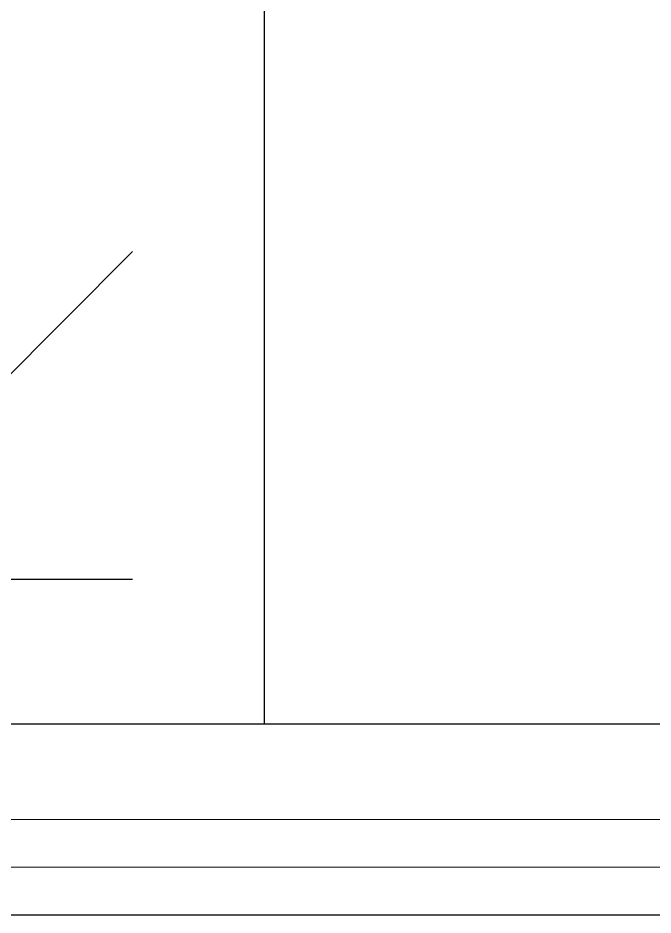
# Model space of a CAD drawing. Extents: x -178977 to 231842, y -29287 to 19916.
# Drawn here: x 20886.4 to 21219.2, y -910 to -440.1 of the extents above; entities that cross this region are included whole.
import ezdxf
from ezdxf.enums import TextEntityAlignment as Align

# ---------------------------------------------------------------- set-up
doc = ezdxf.new("R2010")
doc.units = 0
doc.header["$LTSCALE"] = 0.25
doc.linetypes.add('DASHDOT', pattern=[25.4, 12.7, -6.35, 0, -6.35])
for name, color, linetype, lineweight in [('01-First Floor-FUR$0$Aluminum', 251, 'Continuous', 5), ('01-First Floor-FUR$0$Walls', 251, 'Continuous', 5), ('E-LITE-CLNG-CNDT', 6, 'DASHDOT', 35), ('E-LITE-EXIT-NUMB', 6, 'Continuous', 25), ('E-POWR-WALL @ 100', 4, 'Continuous', 35)]:
    doc.layers.add(name, color=color, linetype=linetype, lineweight=lineweight)
doc.layers.add('01-First Floor-FUR$0$FALSE CEILING', color=251, linetype='Continuous')
doc.styles.add('DC_SIMPLEX', font='SIMPLEX.shx', dxfattribs={"width": 0.7})

# ---------------------------------------------------------------- blocks, each defined once
blk = doc.blocks.new('01-First Floor-FUR$0$A$C37be4daf')
at = {"layer": '01-First Floor-FUR$0$Aluminum'}
for p, q in [((1416.01, 598.24), (216.01, 598.24)), ((291.01, 573.24), (1341.01, 573.24)), ((1391.01, 548.24), (241.01, 548.24)), ((1416.01, 498.24), (216.01, 498.24))]:
    blk.add_line(p, q, dxfattribs=at)
blk = doc.blocks.new('01-First Floor-FUR')
at = {"layer": '01-First Floor-FUR$0$FALSE CEILING', "linetype": 'Continuous'}
blk.add_line((21015.56, -810), (21015.56, 1347.62), dxfattribs=at)
at = {"layer": '01-First Floor-FUR$0$FALSE CEILING'}
blk.add_lwpolyline([(19215.56, 1347.62), (23215.56, 1347.62), (23215.56, -810), (19215.56, -810)], close=True, dxfattribs=at)
blk.add_lwpolyline([(48976, -910), (8296.44, -910), (8296.44, -2710), (48976, -2710), (48976, -910)], dxfattribs=at)
at = {"layer": '01-First Floor-FUR$0$Walls'}
for p, q in [((23215.56, -810), (19215.56, -810)), ((23315.56, -910), (16176, -910))]:
    blk.add_line(p, q, dxfattribs=at)
at = {"rotation": 180}
blk.add_blockref('01-First Floor-FUR$0$A$C37be4daf', (22031.58, -311.76), dxfattribs=at)
blk = doc.blocks.new('*U188')
h = blk.add_hatch(color=253)
edge = h.paths.add_edge_path()
edge.add_line((0, -1.75), (0, 1.75))
edge.add_arc((0, 0), 1.75, 270, 450, ccw=False)
for p, q in [((1.6771, 0.5), (3.2113, 0.5)), ((1.6771, -0.5), (3.2113, -0.5))]:
    blk.add_line(p, q)
blk.add_lwpolyline([(0, -1.75, 1), (0, 1.75)], format="xyb", close=True)
at = {"layer": 'Defpoints'}
for p, q in [((2.4749, 2.4749), (0, 0)), ((0.7582, 2.4749), (0.7582, -2.4749)), ((2.4749, -2.4749), (0, 0))]:
    blk.add_line(p, q, dxfattribs=at)
at = {"layer": 'E-LITE-EXIT-NUMB', "style": 'DC_SIMPLEX', "width": 0.7, "flags": 8}
blk.add_attdef('TYPE', text='', height=2, rotation=360, dxfattribs=at).set_placement((-2.682, 5.2383), align=Align.RIGHT)
blk.add_attdef('CIRCUIT', (2.682, 5.2383), '', height=2, rotation=360, dxfattribs=at)

msp = doc.modelspace()

# ---------------------------------------------------------------- block references
at = {"layer": 'E-LITE-CLNG-CNDT'}
msp.add_blockref('01-First Floor-FUR', (0, 0), dxfattribs=at)
at = {"layer": 'E-POWR-WALL @ 100', "xscale": -100, "yscale": 100, "zscale": 100, "rotation": 270}
msp.add_blockref('*U188', (20699, -810), dxfattribs=at)

doc.saveas('drawing.dxf')
